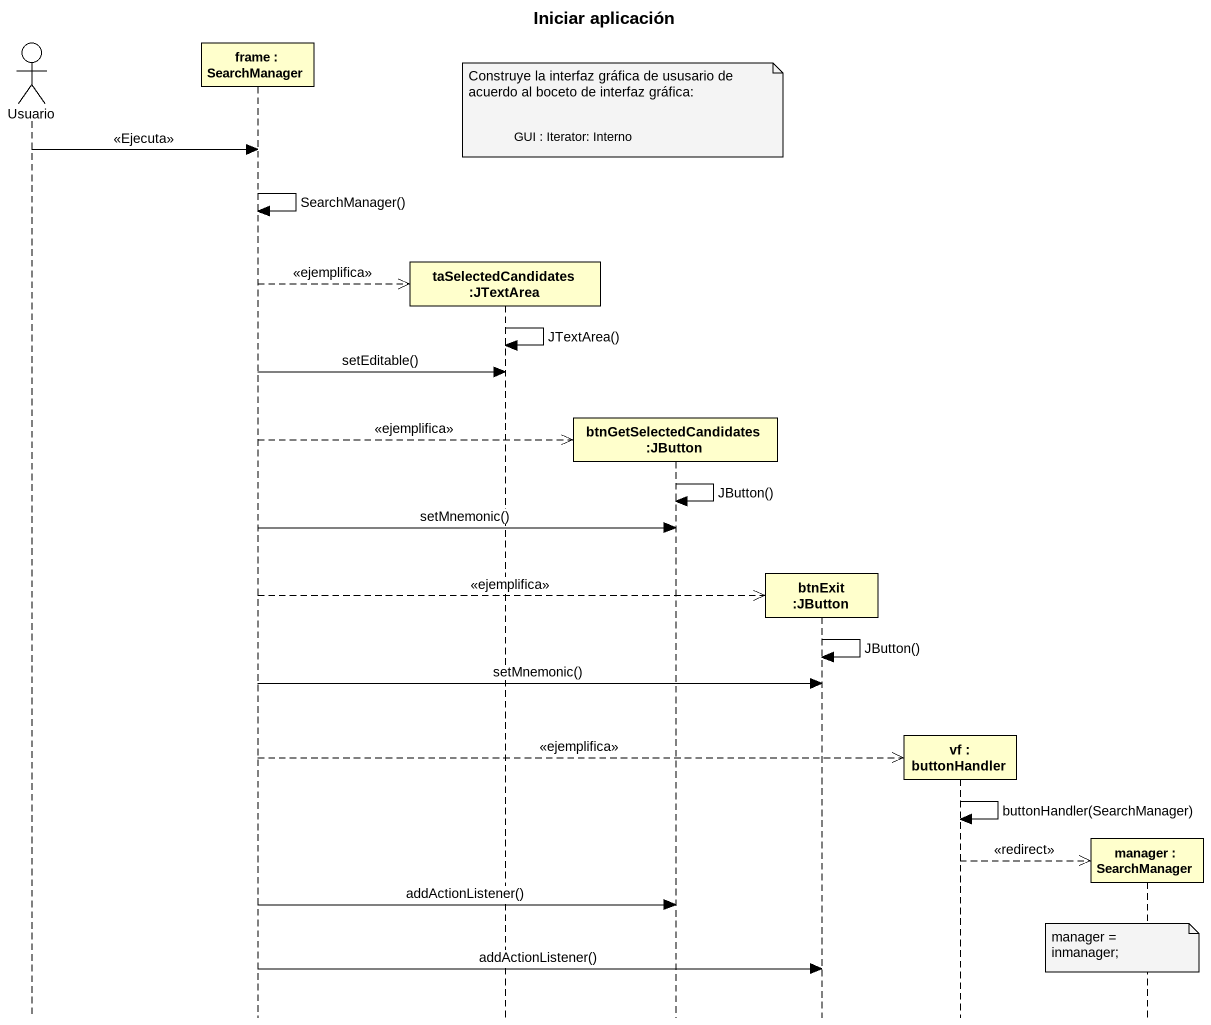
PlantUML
@startuml
title Iniciar aplicación
hide footbox
actor Usuario
participant "frame : SearchManager" as frame_
participant "taSelectedCandidates :JTextArea" as taSelectedCandidates
participant "btnGetSelectedCandidates :JButton" as btnGetSelectedCandidates
participant "btnExit :JButton" as btnExit_JButton
participant "vf : buttonHandler" as vf
participant "manager : SearchManager" as manager

note over btnGetSelectedCandidates : Construye la interfaz gráfica de ususario de acuerdo al boceto de interfaz gráfica:
note over btnGetSelectedCandidates : GUI : Iterator: Interno
Usuario -> frame_ : <<Ejecuta>>
frame_ -> frame_ : SearchManager()
frame_ -->> taSelectedCandidates ** : <<ejemplifica>>
taSelectedCandidates -> taSelectedCandidates : JTextArea()
frame_ -> taSelectedCandidates : setEditable()
frame_ -->> btnGetSelectedCandidates ** : <<ejemplifica>>
btnGetSelectedCandidates -> btnGetSelectedCandidates : JButton()
frame_ -> btnGetSelectedCandidates : setMnemonic()
frame_ -->> btnExit_JButton ** : <<ejemplifica>>
btnExit_JButton -> btnExit_JButton : JButton()
frame_ -> btnExit_JButton : setMnemonic()
frame_ -->> vf ** : <<ejemplifica>>
vf -> vf : buttonHandler(SearchManager)
vf -->> manager ** : <<redirect>>
frame_ -> btnGetSelectedCandidates : addActionListener()
note over manager : manager = inmanager;
frame_ -> btnExit_JButton : addActionListener()
@enduml
